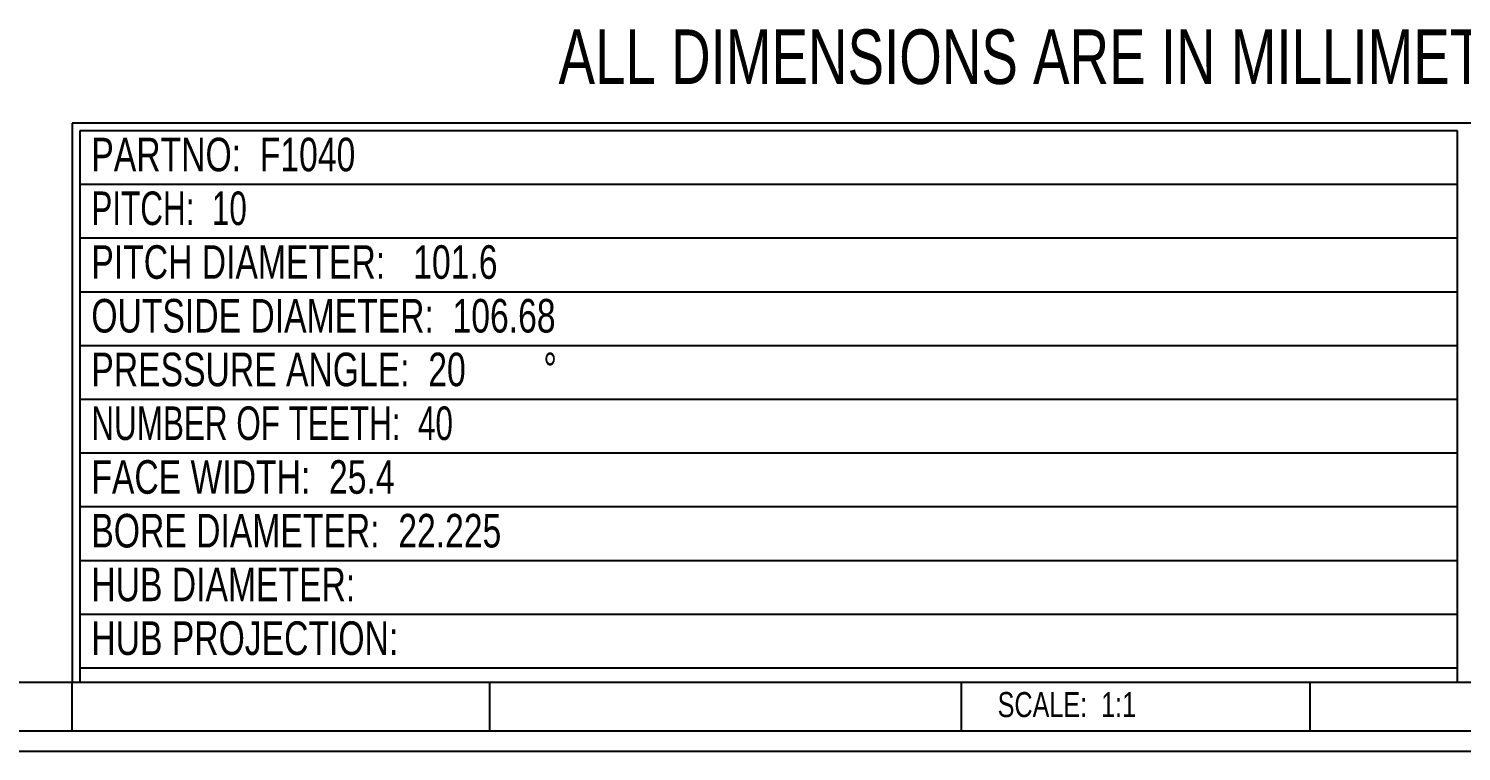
# Model space of a CAD drawing. Extents: x 6 to 553, y 4 to 428.
# Drawn here: x 273.2 to 453.8, y 3.9 to 95 of the extents above; entities that cross this region are included whole.
import ezdxf

# ---------------------------------------------------------------- set-up
doc = ezdxf.new("R2010")
doc.units = 0
doc.layers.get('0').update_dxf_attribs({"linetype": 'CONTINUOUS'})
doc.layers.add('TITLEBLOCK', color=250, linetype='CONTINUOUS')
doc.styles.add('SLDTEXTSTYLE0', font='TXT', dxfattribs={"width": 0.75})
doc.styles.add('SLDTEXTSTYLE3', font='TXT', dxfattribs={"width": 0.7})

# ---------------------------------------------------------------- blocks, each defined once
blk = doc.blocks.new('SW_NOTE_1')
at = {"color": 0, "linetype": 'CONTINUOUS', "attachment_point": 1, "style": 'SLDTEXTSTYLE0'}
for s, insert, char_height in [('PRESSURE ANGLE:  20', (0, 5.46), 4.2333), ('%%d', (56.98, 5.46), 4.233)]:
    blk.add_mtext(s, dxfattribs=dict(at, insert=insert, char_height=char_height))

msp = doc.modelspace()

# ---------------------------------------------------------------- linework, layer by layer
at = {"color": 250, "linetype": 'CONTINUOUS'}
for p, q in [((278.6926, 83.12648), (278.6926, 12.58446)), ((279.66406, 82.15502), (279.66406, 12.58446)), ((453.3178, 75.37695), (279.66406, 75.37695)), ((453.3178, 68.59887), (279.66406, 68.59887)), ((453.3178, 61.8208), (279.66406, 61.8208)), ((453.3178, 55.04272), (279.66406, 55.04272)), ((453.3178, 48.26465), (279.66406, 48.26465)), ((453.3178, 41.48657), (279.66406, 41.48657)), ((453.3178, 34.7085), (279.66406, 34.7085)), ((453.3178, 27.93042), (279.66406, 27.93042)), ((453.3178, 21.15235), (279.66406, 21.15235)), ((453.3178, 14.37427), (279.66406, 14.37427))]:
    msp.add_line(p, q, dxfattribs=at)
at = {"layer": 'TITLEBLOCK'}
for p, q in [((544.32631, 83.12648), (278.6926, 83.12648)), ((453.3178, 82.15502), (279.66406, 82.15502)), ((453.3178, 12.58446), (453.3178, 82.15502)), ((544.32631, 12.58446), (14.47369, 12.58446)), ((278.6926, 6.42339), (278.6926, 12.58446)), ((331.34236, 6.42339), (331.34236, 12.58446)), ((390.78574, 6.42339), (390.78574, 12.58446)), ((434.72996, 6.42339), (434.72996, 12.58446)), ((550.48738, 6.42339), (8.31262, 6.42339)), ((553.02738, 3.88339), (5.77262, 3.88339))]:
    msp.add_line(p, q, dxfattribs=at)

# ---------------------------------------------------------------- block references
at = {"color": 7, "linetype": 'CONTINUOUS'}
msp.add_blockref('SW_NOTE_1', (281.1222, 48.71286), dxfattribs=at)

# ---------------------------------------------------------------- texts
at = {"color": 7, "linetype": 'CONTINUOUS', "attachment_point": 1}
for s, insert, char_height, style in [('ALL DIMENSIONS ARE IN MILLIMETERS', (340.00946, 94.9446), 6.8791667, 'SLDTEXTSTYLE0'), ('PARTNO:  F1040', (281.1222, 81.28221), 4.2333333, 'SLDTEXTSTYLE0'), ('PITCH:  10', (281.1222, 74.50413), 4.233333, 'SLDTEXTSTYLE3'), ('PITCH:  10', (281.1222, 74.50413), 4.233333, 'SLDTEXTSTYLE3'), ('PITCH DIAMETER:   101.6', (281.1222, 67.72606), 4.2333333, 'SLDTEXTSTYLE0'), ('OUTSIDE DIAMETER:  106.68', (281.1222, 60.94798), 4.2333333, 'SLDTEXTSTYLE0'), ('NUMBER OF TEETH:  40', (281.1222, 47.39183), 4.2333333, 'SLDTEXTSTYLE3'), ('FACE WIDTH:  25.4', (281.1222, 40.61376), 4.2333333, 'SLDTEXTSTYLE0'), ('BORE DIAMETER:  22.225', (281.1222, 33.83568), 4.2333333, 'SLDTEXTSTYLE0'), ('HUB DIAMETER:', (281.1222, 27.05761), 4.2333333, 'SLDTEXTSTYLE0'), ('HUB PROJECTION:', (281.1222, 20.27953), 4.2333333, 'SLDTEXTSTYLE0')]:
    msp.add_mtext(s, dxfattribs=dict(at, insert=insert, char_height=char_height, style=style))
at = {"layer": 'TITLEBLOCK', "insert": (395.35528, 11.36418), "char_height": 3.1622981, "attachment_point": 1, "style": 'SLDTEXTSTYLE0'}
msp.add_mtext('SCALE:  1:1', dxfattribs=at)

doc.saveas('drawing.dxf')
